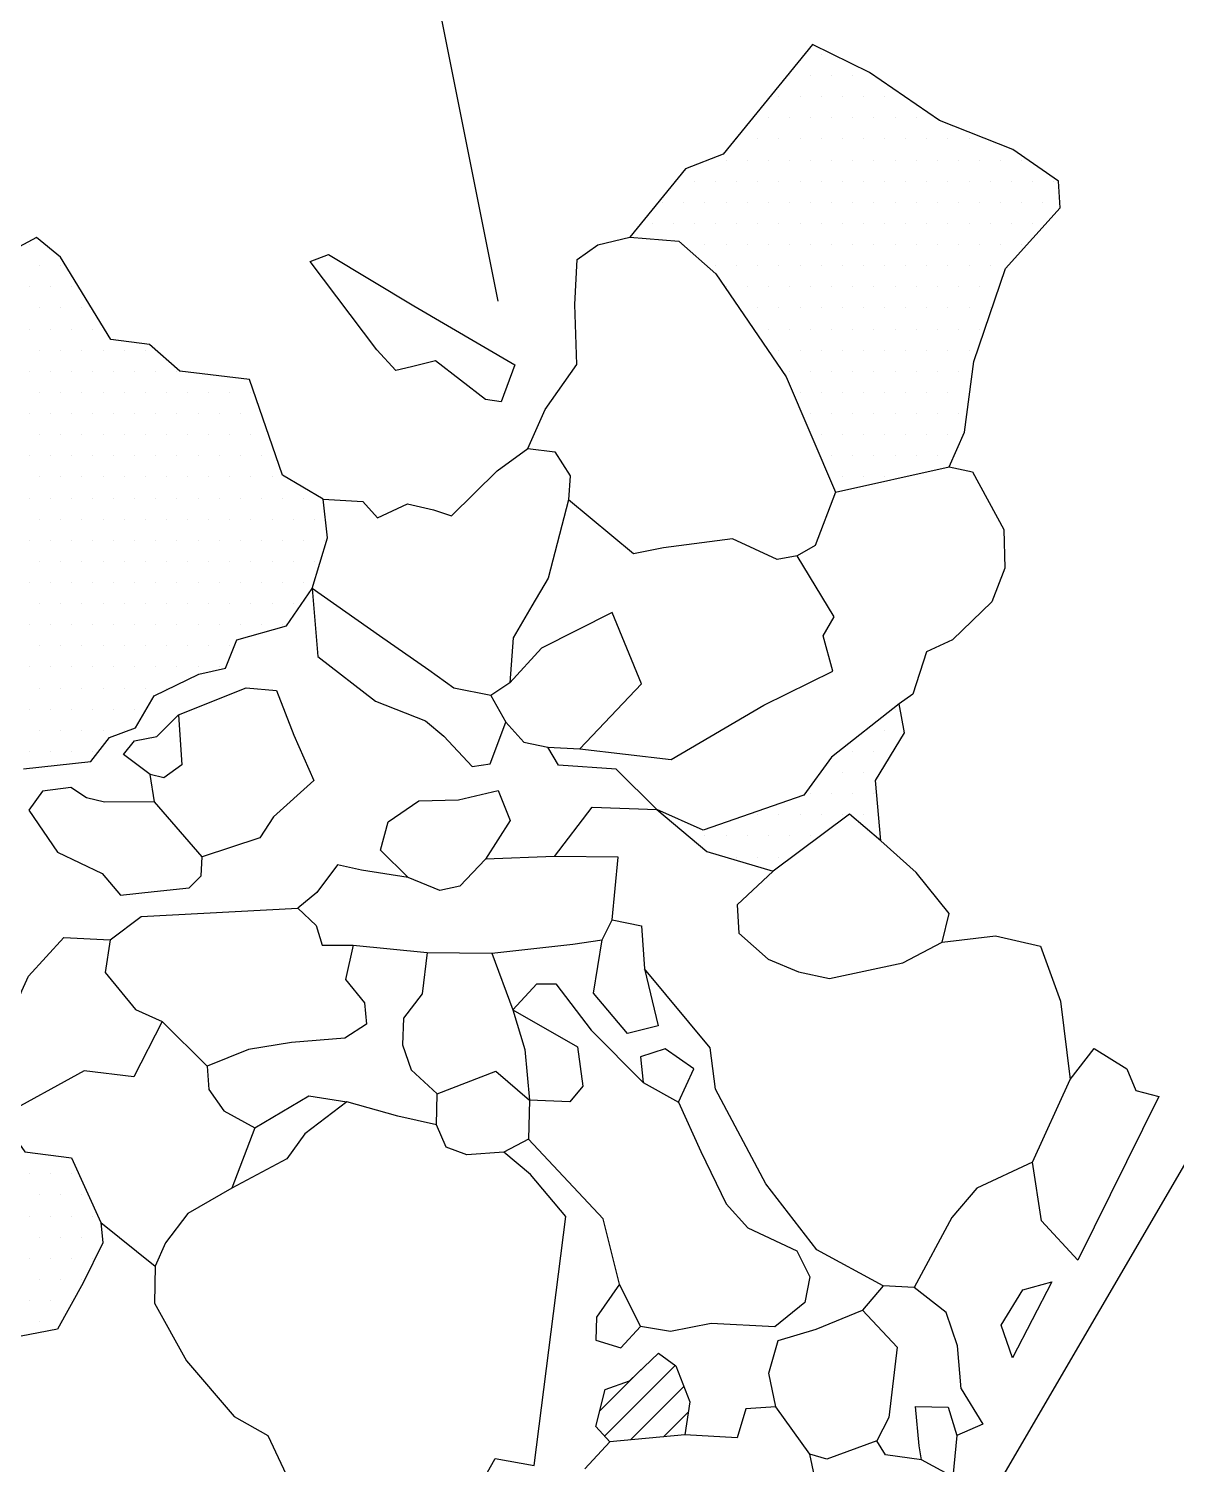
# Model space of a CAD drawing. Header units: metres. Extents: x -13.19 to -9.5, y -12.32 to -7.8.
# Drawn here: x -11.282 to -10.602, y -10.409 to -9.56 of the extents above; entities that cross this region are included whole.
import ezdxf

# ---------------------------------------------------------------- set-up
doc = ezdxf.new("R2010")
doc.units = ezdxf.units.M
doc.header["$LTSCALE"] = 25
doc.header["$MEASUREMENT"] = 0
doc.linetypes.add('GESTRICHELT', pattern=[0.75, 0.5, -0.25])
doc.linetypes.add('STRICHPUNKTX2', pattern=[2, 1, -0.5, 0, -0.5])
doc.layers.get('0').update_dxf_attribs({"linetype": 'CONTINUOUS'})
for name, color, linetype in [('BEFUND_UNSICHER', 1, 'GESTRICHELT'), ('FEUER', 1, 'CONTINUOUS'), ('GRABUNGSGRENZE', 3, 'STRICHPUNKTX2'), ('STEINE', 4, 'CONTINUOUS'), ('STEINESCHRAFF', 4, 'CONTINUOUS')]:
    doc.layers.add(name, color=color, linetype=linetype)

# ---------------------------------------------------------------- blocks, each defined once
blk = doc.blocks.new('*X2')
at = {"color": 0}
for p, q in [((-1094.343, -1037.774), (-1091.908, -1035.339)), ((-1094.069, -1039.269), (-1089.889, -1035.088)), ((-1092.533, -1039.5), (-1089.377, -1036.344)), ((-1090.578, -1039.313), (-1089.118, -1037.853))]:
    blk.add_line(p, q, dxfattribs=at)
blk = doc.blocks.new('*X5')
at = {"color": 0}
for p, q in [((-1081.25, -957.5), (-1081.25, -957.5)), ((-1083.125, -958.75), (-1083.125, -958.75)), ((-1081.875, -958.75), (-1081.875, -958.75)), ((-1080.625, -958.75), (-1080.625, -958.75)), ((-1079.375, -958.75), (-1079.375, -958.75)), ((-1083.75, -960), (-1083.75, -960)), ((-1082.5, -960), (-1082.5, -960)), ((-1081.25, -960), (-1081.25, -960)), ((-1080, -960), (-1080, -960)), ((-1078.75, -960), (-1078.75, -960)), ((-1077.5, -960), (-1077.5, -960)), ((-1084.375, -961.25), (-1084.375, -961.25)), ((-1083.125, -961.25), (-1083.125, -961.25)), ((-1081.875, -961.25), (-1081.875, -961.25)), ((-1080.625, -961.25), (-1080.625, -961.25)), ((-1079.375, -961.25), (-1079.375, -961.25)), ((-1078.125, -961.25), (-1078.125, -961.25)), ((-1076.875, -961.25), (-1076.875, -961.25)), ((-1075.625, -961.25), (-1075.625, -961.25)), ((-1086.25, -962.5), (-1086.25, -962.5)), ((-1085, -962.5), (-1085, -962.5)), ((-1083.75, -962.5), (-1083.75, -962.5)), ((-1082.5, -962.5), (-1082.5, -962.5)), ((-1081.25, -962.5), (-1081.25, -962.5)), ((-1080, -962.5), (-1080, -962.5)), ((-1078.75, -962.5), (-1078.75, -962.5)), ((-1077.5, -962.5), (-1077.5, -962.5)), ((-1076.25, -962.5), (-1076.25, -962.5)), ((-1075, -962.5), (-1075, -962.5)), ((-1073.75, -962.5), (-1073.75, -962.5)), ((-1072.5, -962.5), (-1072.5, -962.5)), ((-1086.875, -963.75), (-1086.875, -963.75)), ((-1085.625, -963.75), (-1085.625, -963.75)), ((-1084.375, -963.75), (-1084.375, -963.75)), ((-1083.125, -963.75), (-1083.125, -963.75)), ((-1081.875, -963.75), (-1081.875, -963.75)), ((-1080.625, -963.75), (-1080.625, -963.75)), ((-1079.375, -963.75), (-1079.375, -963.75)), ((-1078.125, -963.75), (-1078.125, -963.75)), ((-1076.875, -963.75), (-1076.875, -963.75)), ((-1075.625, -963.75), (-1075.625, -963.75)), ((-1074.375, -963.75), (-1074.375, -963.75)), ((-1073.125, -963.75), (-1073.125, -963.75)), ((-1071.875, -963.75), (-1071.875, -963.75)), ((-1070.625, -963.75), (-1070.625, -963.75)), ((-1069.375, -963.75), (-1069.375, -963.75)), ((-1088.75, -965), (-1088.75, -965)), ((-1087.5, -965), (-1087.5, -965)), ((-1086.25, -965), (-1086.25, -965)), ((-1085, -965), (-1085, -965)), ((-1083.75, -965), (-1083.75, -965)), ((-1082.5, -965), (-1082.5, -965)), ((-1081.25, -965), (-1081.25, -965)), ((-1080, -965), (-1080, -965)), ((-1078.75, -965), (-1078.75, -965)), ((-1077.5, -965), (-1077.5, -965)), ((-1076.25, -965), (-1076.25, -965)), ((-1075, -965), (-1075, -965)), ((-1073.75, -965), (-1073.75, -965)), ((-1072.5, -965), (-1072.5, -965)), ((-1071.25, -965), (-1071.25, -965)), ((-1070, -965), (-1070, -965)), ((-1068.75, -965), (-1068.75, -965)), ((-1067.5, -965), (-1067.5, -965)), ((-1090.625, -966.25), (-1090.625, -966.25)), ((-1089.375, -966.25), (-1089.375, -966.25)), ((-1088.125, -966.25), (-1088.125, -966.25)), ((-1086.875, -966.25), (-1086.875, -966.25)), ((-1085.625, -966.25), (-1085.625, -966.25)), ((-1084.375, -966.25), (-1084.375, -966.25)), ((-1083.125, -966.25), (-1083.125, -966.25)), ((-1081.875, -966.25), (-1081.875, -966.25)), ((-1080.625, -966.25), (-1080.625, -966.25)), ((-1079.375, -966.25), (-1079.375, -966.25)), ((-1078.125, -966.25), (-1078.125, -966.25)), ((-1076.875, -966.25), (-1076.875, -966.25)), ((-1075.625, -966.25), (-1075.625, -966.25)), ((-1074.375, -966.25), (-1074.375, -966.25)), ((-1073.125, -966.25), (-1073.125, -966.25)), ((-1071.875, -966.25), (-1071.875, -966.25)), ((-1070.625, -966.25), (-1070.625, -966.25)), ((-1069.375, -966.25), (-1069.375, -966.25)), ((-1068.125, -966.25), (-1068.125, -966.25)), ((-1091.25, -967.5), (-1091.25, -967.5)), ((-1090, -967.5), (-1090, -967.5)), ((-1088.75, -967.5), (-1088.75, -967.5)), ((-1087.5, -967.5), (-1087.5, -967.5)), ((-1086.25, -967.5), (-1086.25, -967.5)), ((-1085, -967.5), (-1085, -967.5)), ((-1083.75, -967.5), (-1083.75, -967.5)), ((-1082.5, -967.5), (-1082.5, -967.5)), ((-1081.25, -967.5), (-1081.25, -967.5)), ((-1080, -967.5), (-1080, -967.5)), ((-1078.75, -967.5), (-1078.75, -967.5)), ((-1077.5, -967.5), (-1077.5, -967.5)), ((-1076.25, -967.5), (-1076.25, -967.5)), ((-1075, -967.5), (-1075, -967.5)), ((-1073.75, -967.5), (-1073.75, -967.5)), ((-1072.5, -967.5), (-1072.5, -967.5)), ((-1071.25, -967.5), (-1071.25, -967.5)), ((-1070, -967.5), (-1070, -967.5)), ((-1068.75, -967.5), (-1068.75, -967.5)), ((-1128.125, -968.75), (-1128.125, -968.75)), ((-1089.375, -968.75), (-1089.375, -968.75)), ((-1088.125, -968.75), (-1088.125, -968.75)), ((-1086.875, -968.75), (-1086.875, -968.75)), ((-1085.625, -968.75), (-1085.625, -968.75)), ((-1084.375, -968.75), (-1084.375, -968.75)), ((-1083.125, -968.75), (-1083.125, -968.75)), ((-1081.875, -968.75), (-1081.875, -968.75)), ((-1080.625, -968.75), (-1080.625, -968.75)), ((-1079.375, -968.75), (-1079.375, -968.75)), ((-1078.125, -968.75), (-1078.125, -968.75)), ((-1076.875, -968.75), (-1076.875, -968.75)), ((-1075.625, -968.75), (-1075.625, -968.75)), ((-1074.375, -968.75), (-1074.375, -968.75)), ((-1073.125, -968.75), (-1073.125, -968.75)), ((-1071.875, -968.75), (-1071.875, -968.75)), ((-1070.625, -968.75), (-1070.625, -968.75)), ((-1069.375, -968.75), (-1069.375, -968.75)), ((-1127.5, -970), (-1127.5, -970)), ((-1126.25, -970), (-1126.25, -970)), ((-1087.5, -970), (-1087.5, -970)), ((-1086.25, -970), (-1086.25, -970)), ((-1085, -970), (-1085, -970)), ((-1083.75, -970), (-1083.75, -970)), ((-1082.5, -970), (-1082.5, -970)), ((-1081.25, -970), (-1081.25, -970)), ((-1080, -970), (-1080, -970)), ((-1078.75, -970), (-1078.75, -970)), ((-1077.5, -970), (-1077.5, -970)), ((-1076.25, -970), (-1076.25, -970)), ((-1075, -970), (-1075, -970)), ((-1073.75, -970), (-1073.75, -970)), ((-1072.5, -970), (-1072.5, -970)), ((-1071.25, -970), (-1071.25, -970)), ((-1128.125, -971.25), (-1128.125, -971.25)), ((-1126.875, -971.25), (-1126.875, -971.25)), ((-1125.625, -971.25), (-1125.625, -971.25)), ((-1086.875, -971.25), (-1086.875, -971.25)), ((-1085.625, -971.25), (-1085.625, -971.25)), ((-1084.375, -971.25), (-1084.375, -971.25)), ((-1083.125, -971.25), (-1083.125, -971.25)), ((-1081.875, -971.25), (-1081.875, -971.25)), ((-1080.625, -971.25), (-1080.625, -971.25)), ((-1079.375, -971.25), (-1079.375, -971.25)), ((-1078.125, -971.25), (-1078.125, -971.25)), ((-1076.875, -971.25), (-1076.875, -971.25)), ((-1075.625, -971.25), (-1075.625, -971.25)), ((-1074.375, -971.25), (-1074.375, -971.25)), ((-1073.125, -971.25), (-1073.125, -971.25)), ((-1071.875, -971.25), (-1071.875, -971.25)), ((-1127.5, -972.5), (-1127.5, -972.5)), ((-1126.25, -972.5), (-1126.25, -972.5)), ((-1125, -972.5), (-1125, -972.5)), ((-1085, -972.5), (-1085, -972.5)), ((-1083.75, -972.5), (-1083.75, -972.5)), ((-1082.5, -972.5), (-1082.5, -972.5)), ((-1081.25, -972.5), (-1081.25, -972.5)), ((-1080, -972.5), (-1080, -972.5)), ((-1078.75, -972.5), (-1078.75, -972.5)), ((-1077.5, -972.5), (-1077.5, -972.5)), ((-1076.25, -972.5), (-1076.25, -972.5)), ((-1075, -972.5), (-1075, -972.5)), ((-1073.75, -972.5), (-1073.75, -972.5)), ((-1072.5, -972.5), (-1072.5, -972.5)), ((-1071.25, -972.5), (-1071.25, -972.5)), ((-1128.125, -973.75), (-1128.125, -973.75)), ((-1126.875, -973.75), (-1126.875, -973.75)), ((-1125.625, -973.75), (-1125.625, -973.75)), ((-1124.375, -973.75), (-1124.375, -973.75)), ((-1084.375, -973.75), (-1084.375, -973.75)), ((-1083.125, -973.75), (-1083.125, -973.75)), ((-1081.875, -973.75), (-1081.875, -973.75)), ((-1080.625, -973.75), (-1080.625, -973.75)), ((-1079.375, -973.75), (-1079.375, -973.75)), ((-1078.125, -973.75), (-1078.125, -973.75)), ((-1076.875, -973.75), (-1076.875, -973.75)), ((-1075.625, -973.75), (-1075.625, -973.75)), ((-1074.375, -973.75), (-1074.375, -973.75)), ((-1073.125, -973.75), (-1073.125, -973.75)), ((-1071.875, -973.75), (-1071.875, -973.75)), ((-1127.5, -975), (-1127.5, -975)), ((-1126.25, -975), (-1126.25, -975)), ((-1125, -975), (-1125, -975)), ((-1123.75, -975), (-1123.75, -975)), ((-1122.5, -975), (-1122.5, -975)), ((-1121.25, -975), (-1121.25, -975)), ((-1083.75, -975), (-1083.75, -975)), ((-1082.5, -975), (-1082.5, -975)), ((-1081.25, -975), (-1081.25, -975)), ((-1080, -975), (-1080, -975)), ((-1078.75, -975), (-1078.75, -975)), ((-1077.5, -975), (-1077.5, -975)), ((-1076.25, -975), (-1076.25, -975)), ((-1075, -975), (-1075, -975)), ((-1073.75, -975), (-1073.75, -975)), ((-1072.5, -975), (-1072.5, -975)), ((-1128.125, -976.25), (-1128.125, -976.25)), ((-1126.875, -976.25), (-1126.875, -976.25)), ((-1125.625, -976.25), (-1125.625, -976.25)), ((-1124.375, -976.25), (-1124.375, -976.25)), ((-1123.125, -976.25), (-1123.125, -976.25)), ((-1121.875, -976.25), (-1121.875, -976.25)), ((-1120.625, -976.25), (-1120.625, -976.25)), ((-1119.375, -976.25), (-1119.375, -976.25)), ((-1083.125, -976.25), (-1083.125, -976.25)), ((-1081.875, -976.25), (-1081.875, -976.25)), ((-1080.625, -976.25), (-1080.625, -976.25)), ((-1079.375, -976.25), (-1079.375, -976.25)), ((-1078.125, -976.25), (-1078.125, -976.25)), ((-1076.875, -976.25), (-1076.875, -976.25)), ((-1075.625, -976.25), (-1075.625, -976.25)), ((-1074.375, -976.25), (-1074.375, -976.25)), ((-1073.125, -976.25), (-1073.125, -976.25)), ((-1127.5, -977.5), (-1127.5, -977.5)), ((-1126.25, -977.5), (-1126.25, -977.5)), ((-1125, -977.5), (-1125, -977.5)), ((-1123.75, -977.5), (-1123.75, -977.5)), ((-1122.5, -977.5), (-1122.5, -977.5)), ((-1121.25, -977.5), (-1121.25, -977.5)), ((-1120, -977.5), (-1120, -977.5)), ((-1118.75, -977.5), (-1118.75, -977.5)), ((-1117.5, -977.5), (-1117.5, -977.5)), ((-1116.25, -977.5), (-1116.25, -977.5)), ((-1115, -977.5), (-1115, -977.5)), ((-1082.5, -977.5), (-1082.5, -977.5)), ((-1081.25, -977.5), (-1081.25, -977.5)), ((-1080, -977.5), (-1080, -977.5)), ((-1078.75, -977.5), (-1078.75, -977.5)), ((-1077.5, -977.5), (-1077.5, -977.5)), ((-1076.25, -977.5), (-1076.25, -977.5)), ((-1075, -977.5), (-1075, -977.5)), ((-1073.75, -977.5), (-1073.75, -977.5)), ((-1072.5, -977.5), (-1072.5, -977.5)), ((-1128.125, -978.75), (-1128.125, -978.75)), ((-1126.875, -978.75), (-1126.875, -978.75)), ((-1125.625, -978.75), (-1125.625, -978.75)), ((-1124.375, -978.75), (-1124.375, -978.75)), ((-1123.125, -978.75), (-1123.125, -978.75)), ((-1121.875, -978.75), (-1121.875, -978.75)), ((-1120.625, -978.75), (-1120.625, -978.75)), ((-1119.375, -978.75), (-1119.375, -978.75)), ((-1118.125, -978.75), (-1118.125, -978.75)), ((-1116.875, -978.75), (-1116.875, -978.75)), ((-1115.625, -978.75), (-1115.625, -978.75)), ((-1081.875, -978.75), (-1081.875, -978.75)), ((-1080.625, -978.75), (-1080.625, -978.75)), ((-1079.375, -978.75), (-1079.375, -978.75)), ((-1078.125, -978.75), (-1078.125, -978.75)), ((-1076.875, -978.75), (-1076.875, -978.75)), ((-1075.625, -978.75), (-1075.625, -978.75)), ((-1074.375, -978.75), (-1074.375, -978.75)), ((-1073.125, -978.75), (-1073.125, -978.75)), ((-1127.5, -980), (-1127.5, -980)), ((-1126.25, -980), (-1126.25, -980)), ((-1125, -980), (-1125, -980)), ((-1123.75, -980), (-1123.75, -980)), ((-1122.5, -980), (-1122.5, -980)), ((-1121.25, -980), (-1121.25, -980)), ((-1120, -980), (-1120, -980)), ((-1118.75, -980), (-1118.75, -980)), ((-1117.5, -980), (-1117.5, -980)), ((-1116.25, -980), (-1116.25, -980)), ((-1115, -980), (-1115, -980)), ((-1081.25, -980), (-1081.25, -980)), ((-1080, -980), (-1080, -980)), ((-1078.75, -980), (-1078.75, -980)), ((-1077.5, -980), (-1077.5, -980)), ((-1076.25, -980), (-1076.25, -980)), ((-1075, -980), (-1075, -980)), ((-1073.75, -980), (-1073.75, -980)), ((-1128.125, -981.25), (-1128.125, -981.25)), ((-1126.875, -981.25), (-1126.875, -981.25)), ((-1125.625, -981.25), (-1125.625, -981.25)), ((-1124.375, -981.25), (-1124.375, -981.25)), ((-1123.125, -981.25), (-1123.125, -981.25)), ((-1121.875, -981.25), (-1121.875, -981.25)), ((-1120.625, -981.25), (-1120.625, -981.25)), ((-1119.375, -981.25), (-1119.375, -981.25)), ((-1118.125, -981.25), (-1118.125, -981.25)), ((-1116.875, -981.25), (-1116.875, -981.25)), ((-1115.625, -981.25), (-1115.625, -981.25)), ((-1114.375, -981.25), (-1114.375, -981.25)), ((-1080.625, -981.25), (-1080.625, -981.25)), ((-1079.375, -981.25), (-1079.375, -981.25)), ((-1078.125, -981.25), (-1078.125, -981.25)), ((-1076.875, -981.25), (-1076.875, -981.25)), ((-1075.625, -981.25), (-1075.625, -981.25)), ((-1074.375, -981.25), (-1074.375, -981.25)), ((-1127.5, -982.5), (-1127.5, -982.5)), ((-1126.25, -982.5), (-1126.25, -982.5)), ((-1125, -982.5), (-1125, -982.5)), ((-1123.75, -982.5), (-1123.75, -982.5)), ((-1122.5, -982.5), (-1122.5, -982.5)), ((-1121.25, -982.5), (-1121.25, -982.5)), ((-1120, -982.5), (-1120, -982.5)), ((-1118.75, -982.5), (-1118.75, -982.5)), ((-1117.5, -982.5), (-1117.5, -982.5)), ((-1116.25, -982.5), (-1116.25, -982.5)), ((-1115, -982.5), (-1115, -982.5)), ((-1113.75, -982.5), (-1113.75, -982.5)), ((-1080, -982.5), (-1080, -982.5)), ((-1078.75, -982.5), (-1078.75, -982.5)), ((-1077.5, -982.5), (-1077.5, -982.5)), ((-1128.125, -983.75), (-1128.125, -983.75)), ((-1126.875, -983.75), (-1126.875, -983.75)), ((-1125.625, -983.75), (-1125.625, -983.75)), ((-1124.375, -983.75), (-1124.375, -983.75)), ((-1123.125, -983.75), (-1123.125, -983.75)), ((-1121.875, -983.75), (-1121.875, -983.75)), ((-1120.625, -983.75), (-1120.625, -983.75)), ((-1119.375, -983.75), (-1119.375, -983.75)), ((-1118.125, -983.75), (-1118.125, -983.75)), ((-1116.875, -983.75), (-1116.875, -983.75)), ((-1115.625, -983.75), (-1115.625, -983.75)), ((-1114.375, -983.75), (-1114.375, -983.75)), ((-1113.125, -983.75), (-1113.125, -983.75)), ((-1111.875, -983.75), (-1111.875, -983.75)), ((-1127.5, -985), (-1127.5, -985)), ((-1126.25, -985), (-1126.25, -985)), ((-1125, -985), (-1125, -985)), ((-1123.75, -985), (-1123.75, -985)), ((-1122.5, -985), (-1122.5, -985)), ((-1121.25, -985), (-1121.25, -985)), ((-1120, -985), (-1120, -985)), ((-1118.75, -985), (-1118.75, -985)), ((-1117.5, -985), (-1117.5, -985)), ((-1116.25, -985), (-1116.25, -985)), ((-1115, -985), (-1115, -985)), ((-1113.75, -985), (-1113.75, -985)), ((-1112.5, -985), (-1112.5, -985)), ((-1111.25, -985), (-1111.25, -985)), ((-1128.125, -986.25), (-1128.125, -986.25)), ((-1126.875, -986.25), (-1126.875, -986.25)), ((-1125.625, -986.25), (-1125.625, -986.25)), ((-1124.375, -986.25), (-1124.375, -986.25)), ((-1123.125, -986.25), (-1123.125, -986.25)), ((-1121.875, -986.25), (-1121.875, -986.25)), ((-1120.625, -986.25), (-1120.625, -986.25)), ((-1119.375, -986.25), (-1119.375, -986.25)), ((-1118.125, -986.25), (-1118.125, -986.25)), ((-1116.875, -986.25), (-1116.875, -986.25)), ((-1115.625, -986.25), (-1115.625, -986.25)), ((-1114.375, -986.25), (-1114.375, -986.25)), ((-1113.125, -986.25), (-1113.125, -986.25)), ((-1111.875, -986.25), (-1111.875, -986.25)), ((-1110.625, -986.25), (-1110.625, -986.25)), ((-1127.5, -987.5), (-1127.5, -987.5)), ((-1126.25, -987.5), (-1126.25, -987.5)), ((-1125, -987.5), (-1125, -987.5)), ((-1123.75, -987.5), (-1123.75, -987.5)), ((-1122.5, -987.5), (-1122.5, -987.5)), ((-1121.25, -987.5), (-1121.25, -987.5)), ((-1120, -987.5), (-1120, -987.5)), ((-1118.75, -987.5), (-1118.75, -987.5)), ((-1117.5, -987.5), (-1117.5, -987.5)), ((-1116.25, -987.5), (-1116.25, -987.5)), ((-1115, -987.5), (-1115, -987.5)), ((-1113.75, -987.5), (-1113.75, -987.5)), ((-1112.5, -987.5), (-1112.5, -987.5)), ((-1111.25, -987.5), (-1111.25, -987.5)), ((-1128.125, -988.75), (-1128.125, -988.75)), ((-1126.875, -988.75), (-1126.875, -988.75)), ((-1125.625, -988.75), (-1125.625, -988.75)), ((-1124.375, -988.75), (-1124.375, -988.75)), ((-1123.125, -988.75), (-1123.125, -988.75)), ((-1121.875, -988.75), (-1121.875, -988.75)), ((-1120.625, -988.75), (-1120.625, -988.75)), ((-1119.375, -988.75), (-1119.375, -988.75)), ((-1118.125, -988.75), (-1118.125, -988.75)), ((-1116.875, -988.75), (-1116.875, -988.75)), ((-1115.625, -988.75), (-1115.625, -988.75)), ((-1114.375, -988.75), (-1114.375, -988.75)), ((-1113.125, -988.75), (-1113.125, -988.75)), ((-1111.875, -988.75), (-1111.875, -988.75)), ((-1127.5, -990), (-1127.5, -990)), ((-1126.25, -990), (-1126.25, -990)), ((-1125, -990), (-1125, -990)), ((-1123.75, -990), (-1123.75, -990)), ((-1122.5, -990), (-1122.5, -990)), ((-1121.25, -990), (-1121.25, -990)), ((-1120, -990), (-1120, -990)), ((-1118.75, -990), (-1118.75, -990)), ((-1117.5, -990), (-1117.5, -990)), ((-1116.25, -990), (-1116.25, -990)), ((-1115, -990), (-1115, -990)), ((-1113.75, -990), (-1113.75, -990)), ((-1112.5, -990), (-1112.5, -990)), ((-1128.125, -991.25), (-1128.125, -991.25)), ((-1126.875, -991.25), (-1126.875, -991.25)), ((-1125.625, -991.25), (-1125.625, -991.25)), ((-1124.375, -991.25), (-1124.375, -991.25)), ((-1123.125, -991.25), (-1123.125, -991.25)), ((-1121.875, -991.25), (-1121.875, -991.25)), ((-1120.625, -991.25), (-1120.625, -991.25)), ((-1119.375, -991.25), (-1119.375, -991.25)), ((-1118.125, -991.25), (-1118.125, -991.25)), ((-1116.875, -991.25), (-1116.875, -991.25)), ((-1115.625, -991.25), (-1115.625, -991.25)), ((-1114.375, -991.25), (-1114.375, -991.25)), ((-1113.125, -991.25), (-1113.125, -991.25)), ((-1127.5, -992.5), (-1127.5, -992.5)), ((-1126.25, -992.5), (-1126.25, -992.5)), ((-1125, -992.5), (-1125, -992.5)), ((-1123.75, -992.5), (-1123.75, -992.5)), ((-1122.5, -992.5), (-1122.5, -992.5)), ((-1121.25, -992.5), (-1121.25, -992.5)), ((-1120, -992.5), (-1120, -992.5)), ((-1118.75, -992.5), (-1118.75, -992.5)), ((-1117.5, -992.5), (-1117.5, -992.5)), ((-1116.25, -992.5), (-1116.25, -992.5)), ((-1128.125, -993.75), (-1128.125, -993.75)), ((-1126.875, -993.75), (-1126.875, -993.75)), ((-1125.625, -993.75), (-1125.625, -993.75)), ((-1124.375, -993.75), (-1124.375, -993.75)), ((-1123.125, -993.75), (-1123.125, -993.75)), ((-1121.875, -993.75), (-1121.875, -993.75)), ((-1120.625, -993.75), (-1120.625, -993.75)), ((-1119.375, -993.75), (-1119.375, -993.75)), ((-1118.125, -993.75), (-1118.125, -993.75)), ((-1116.875, -993.75), (-1116.875, -993.75)), ((-1127.5, -995), (-1127.5, -995)), ((-1126.25, -995), (-1126.25, -995)), ((-1125, -995), (-1125, -995)), ((-1123.75, -995), (-1123.75, -995)), ((-1122.5, -995), (-1122.5, -995)), ((-1121.25, -995), (-1121.25, -995)), ((-1120, -995), (-1120, -995)), ((-1128.125, -996.25), (-1128.125, -996.25)), ((-1126.875, -996.25), (-1126.875, -996.25)), ((-1125.625, -996.25), (-1125.625, -996.25)), ((-1124.375, -996.25), (-1124.375, -996.25)), ((-1123.125, -996.25), (-1123.125, -996.25)), ((-1121.875, -996.25), (-1121.875, -996.25)), ((-1076.875, -996.25), (-1076.875, -996.25)), ((-1127.5, -997.5), (-1127.5, -997.5)), ((-1126.25, -997.5), (-1126.25, -997.5)), ((-1125, -997.5), (-1125, -997.5)), ((-1123.75, -997.5), (-1123.75, -997.5)), ((-1122.5, -997.5), (-1122.5, -997.5)), ((-1077.5, -997.5), (-1077.5, -997.5)), ((-1128.125, -998.75), (-1128.125, -998.75)), ((-1126.875, -998.75), (-1126.875, -998.75)), ((-1125.625, -998.75), (-1125.625, -998.75)), ((-1124.375, -998.75), (-1124.375, -998.75)), ((-1079.375, -998.75), (-1079.375, -998.75)), ((-1078.125, -998.75), (-1078.125, -998.75)), ((-1081.25, -1000), (-1081.25, -1000)), ((-1080, -1000), (-1080, -1000)), ((-1078.75, -1000), (-1078.75, -1000)), ((-1081.875, -1001.25), (-1081.875, -1001.25)), ((-1080.625, -1001.25), (-1080.625, -1001.25)), ((-1079.375, -1001.25), (-1079.375, -1001.25)), ((-1078.125, -1001.25), (-1078.125, -1001.25)), ((-1085, -1002.5), (-1085, -1002.5)), ((-1083.75, -1002.5), (-1083.75, -1002.5)), ((-1082.5, -1002.5), (-1082.5, -1002.5)), ((-1081.25, -1002.5), (-1081.25, -1002.5)), ((-1080, -1002.5), (-1080, -1002.5)), ((-1078.75, -1002.5), (-1078.75, -1002.5)), ((-1088.125, -1003.75), (-1088.125, -1003.75)), ((-1086.875, -1003.75), (-1086.875, -1003.75)), ((-1085.625, -1003.75), (-1085.625, -1003.75)), ((-1084.375, -1003.75), (-1084.375, -1003.75)), ((-1083.125, -1003.75), (-1083.125, -1003.75)), ((-1081.875, -1003.75), (-1081.875, -1003.75)), ((-1086.25, -1005), (-1086.25, -1005)), ((-1085, -1005), (-1085, -1005)), ((-1083.75, -1005), (-1083.75, -1005)), ((-1128.125, -1023.75), (-1128.125, -1023.75)), ((-1126.875, -1023.75), (-1126.875, -1023.75)), ((-1125.625, -1023.75), (-1125.625, -1023.75)), ((-1127.5, -1025), (-1127.5, -1025)), ((-1126.25, -1025), (-1126.25, -1025)), ((-1125, -1025), (-1125, -1025)), ((-1128.125, -1026.25), (-1128.125, -1026.25)), ((-1126.875, -1026.25), (-1126.875, -1026.25)), ((-1125.625, -1026.25), (-1125.625, -1026.25)), ((-1124.375, -1026.25), (-1124.375, -1026.25)), ((-1127.5, -1027.5), (-1127.5, -1027.5)), ((-1126.25, -1027.5), (-1126.25, -1027.5)), ((-1125, -1027.5), (-1125, -1027.5)), ((-1128.125, -1028.75), (-1128.125, -1028.75)), ((-1126.875, -1028.75), (-1126.875, -1028.75)), ((-1125.625, -1028.75), (-1125.625, -1028.75)), ((-1124.375, -1028.75), (-1124.375, -1028.75)), ((-1127.5, -1030), (-1127.5, -1030)), ((-1126.25, -1030), (-1126.25, -1030)), ((-1125, -1030), (-1125, -1030)), ((-1128.125, -1031.25), (-1128.125, -1031.25)), ((-1126.875, -1031.25), (-1126.875, -1031.25)), ((-1125.625, -1031.25), (-1125.625, -1031.25)), ((-1127.5, -1032.5), (-1127.5, -1032.5)), ((-1126.25, -1032.5), (-1126.25, -1032.5))]:
    blk.add_line(p, q, dxfattribs=at)

msp = doc.modelspace()

# ---------------------------------------------------------------- linework, layer by layer
at = {"layer": 'BEFUND_UNSICHER', "flags": 128}
msp.add_lwpolyline([(-11.00365, -9.72102), (-11.03789, -9.54936), (-11.07571, -9.22888), (-11.09519, -8.46844)], dxfattribs=at)
at = {"layer": 'GRABUNGSGRENZE', "flags": 128}
msp.add_lwpolyline([(-9.8887, -9.0035), (-10.20705, -9.60543), (-10.3671, -9.84215), (-10.41322, -9.91571), (-10.83034, -10.63128), (-11.0743, -10.85137), (-11.10202, -10.88964), (-11.08533, -10.99866), (-11.40379, -11.55836)], dxfattribs=at)
at = {"layer": 'STEINE'}
for points in [[(-10.73672, -9.81897), (-10.72762, -9.79855), (-10.72216, -9.75673), (-10.70349, -9.70162), (-10.671, -9.66582), (-10.67207, -9.65003), (-10.69915, -9.63126), (-10.74254, -9.61408), (-10.78392, -9.58568), (-10.81762, -9.56898), (-10.87041, -9.6339), (-10.89281, -9.64264), (-10.9258, -9.68302)], [(-11.28456, -9.99776), (-11.24482, -9.99354), (-11.23365, -9.97923), (-11.21838, -9.97357), (-11.20723, -9.95467), (-11.18077, -9.94183), (-11.16498, -9.93821), (-11.15842, -9.92137), (-11.12888, -9.91311), (-11.11367, -9.89114), (-11.1046, -9.86103), (-11.10723, -9.8381), (-11.13123, -9.82392), (-11.1508, -9.7674), (-11.1921, -9.76245), (-11.21, -9.74671), (-11.23295, -9.74373), (-11.26268, -9.6949), (-11.27699, -9.68323), (-11.28717, -9.68887)], [(-10.98602, -9.80812), (-10.9759, -9.78514), (-10.95714, -9.75857), (-10.95828, -9.7229), (-10.95684, -9.69639), (-10.94464, -9.68768), (-10.9258, -9.68302), (-10.89673, -9.68547), (-10.87475, -9.70476), (-10.83325, -9.76579), (-10.80396, -9.83399), (-10.81608, -9.86563), (-10.82676, -9.87179)], [(-11.01109, -9.77915), (-11.04074, -9.75632), (-11.055, -9.75993), (-11.06416, -9.762), (-11.07542, -9.74981), (-11.11485, -9.69745), (-11.10416, -9.69333), (-11.05359, -9.72374), (-10.99383, -9.7587), (-11.00191, -9.78065), (-11.01109, -9.77915)], [(-11.10723, -9.8381), (-11.08377, -9.83955), (-11.07507, -9.84921), (-11.05726, -9.84099), (-11.04196, -9.8445), (-11.03124, -9.84803), (-11.00432, -9.82143), (-10.98602, -9.80812), (-10.97021, -9.8101), (-10.96098, -9.82434), (-10.96195, -9.83862), (-10.97402, -9.88504), (-10.98365, -9.90139), (-10.9948, -9.92029), (-10.99675, -9.9468), (-11.00793, -9.95448), (-11.02987, -9.94997), (-11.04469, -9.93932), (-11.07381, -9.91903), (-11.11367, -9.89114), (-11.11367, -9.89114)], [(-10.80396, -9.83399), (-10.73672, -9.81897), (-10.72295, -9.82198), (-10.70448, -9.85607), (-10.70389, -9.879), (-10.71147, -9.89891), (-10.73484, -9.92142), (-10.7501, -9.92861), (-10.75817, -9.95361), (-10.76631, -9.95925), (-10.80647, -9.99099), (-10.8227, -10.01347), (-10.88226, -10.03407), (-10.90983, -10.02193), (-10.93387, -9.99806), (-10.96803, -9.99563), (-10.97419, -9.98495)], [(-10.95532, -9.9859), (-10.90127, -9.99234), (-10.84633, -9.96004), (-10.80562, -9.94001), (-10.8113, -9.91914), (-10.80472, -9.9079), (-10.82676, -9.87179), (-10.83848, -9.87387), (-10.86503, -9.86172), (-10.90578, -9.86696), (-10.92361, -9.87059), (-10.96195, -9.83862)], [(-11.11367, -9.89114), (-11.11047, -9.93139), (-11.07622, -9.95778), (-11.04662, -9.9694), (-11.03588, -9.97854), (-11.019, -9.99632), (-11.0083, -9.99475), (-10.99921, -9.97025)], [(-11.00793, -9.95448), (-10.99921, -9.97025), (-10.98847, -9.98194), (-10.97419, -9.98495), (-10.95532, -9.9859), (-10.91876, -9.94755), (-10.93623, -9.9053), (-10.97796, -9.92634), (-10.99675, -9.9468)], [(-11.19292, -9.96583), (-11.15271, -9.94989), (-11.13486, -9.95136), (-11.12458, -9.97783), (-11.11276, -10.0048), (-11.13664, -10.02629), (-11.14475, -10.03856), (-11.17887, -10.04989)], [(-11.20701, -10.01736), (-11.23658, -10.01747), (-11.24729, -10.01496), (-11.25649, -10.00887), (-11.2733, -10.01097), (-11.28142, -10.02221), (-11.26451, -10.04713), (-11.23796, -10.05978), (-11.22721, -10.07248), (-11.20734, -10.07038), (-11.18645, -10.06826), (-11.17934, -10.0611), (-11.17887, -10.04989), (-11.20701, -10.01736), (-11.20962, -10.00106), (-11.22546, -9.98939), (-11.21886, -9.98122), (-11.20562, -9.97862), (-11.19292, -9.96583), (-11.19292, -9.96583), (-11.19078, -9.99539), (-11.20146, -10.00307), (-11.20962, -10.00106)], [(-10.77724, -10.04033), (-10.78042, -10.00466), (-10.76319, -9.97657), (-10.76631, -9.95925)], [(-11.057, -10.06221), (-11.07337, -10.04595), (-11.06884, -10.02912), (-11.05053, -10.01682), (-11.02709, -10.01623), (-11.00366, -10.01054), (-10.99646, -10.02835), (-11.01116, -10.05134)], [(-10.97039, -10.04967), (-10.94807, -10.02054), (-10.90983, -10.02193), (-10.88018, -10.04681), (-10.84089, -10.05839)], [(-10.84089, -10.05839), (-10.86223, -10.07835), (-10.86115, -10.09516), (-10.84377, -10.11039), (-10.8259, -10.11798), (-10.80754, -10.12199), (-10.76424, -10.11267), (-10.74084, -10.10035), (-10.73682, -10.08352), (-10.75627, -10.05912), (-10.77724, -10.04033), (-10.79564, -10.02459), (-10.84089, -10.05839)], [(-11.08948, -10.10208), (-11.04563, -10.10651), (-11.0074, -10.10689), (-10.95951, -10.10162), (-10.94218, -10.09901), (-10.93611, -10.08727), (-10.93267, -10.05005), (-10.97039, -10.04967), (-11.01116, -10.05134), (-11.0264, -10.0672), (-11.03811, -10.06979), (-11.057, -10.06221), (-11.08454, -10.05771), (-11.09882, -10.05471), (-11.111, -10.07106), (-11.12218, -10.08027)], [(-11.23324, -10.09901), (-11.21493, -10.08518), (-11.12218, -10.08027), (-11.11144, -10.09043), (-11.10783, -10.10214), (-11.08948, -10.10208), (-11.094, -10.12248), (-11.08274, -10.13621), (-11.08167, -10.14894), (-11.09439, -10.15714), (-11.12598, -10.1598), (-11.15145, -10.16397), (-11.17589, -10.17374), (-11.20248, -10.14733)], [(-10.93611, -10.08727), (-10.91877, -10.09078), (-10.91715, -10.11626), (-10.90887, -10.14987), (-10.92721, -10.15452), (-10.94717, -10.13063), (-10.94218, -10.09901)], [(-11.29811, -10.20373), (-11.30382, -10.17521), (-11.28563, -10.12927), (-11.28158, -10.12059), (-11.26077, -10.09758), (-11.23324, -10.09901), (-11.23623, -10.11839), (-11.21831, -10.14025), (-11.20248, -10.14733), (-11.21919, -10.18001), (-11.24877, -10.17654), (-11.29811, -10.20373)], [(-10.74084, -10.10035), (-10.70925, -10.09667), (-10.68272, -10.1027), (-10.67089, -10.13528), (-10.66512, -10.18164)], [(-11.35234, -10.29516), (-11.37536, -10.26874), (-11.40036, -10.26271), (-11.41208, -10.2653), (-11.43405, -10.25008), (-11.43612, -10.2404), (-11.4444, -10.20526), (-11.45843, -10.12783), (-11.41771, -10.11138), (-11.39935, -10.11539), (-11.37949, -10.11023), (-11.35497, -10.12441), (-11.33293, -10.15849), (-11.29811, -10.20373), (-11.28377, -10.22458), (-11.25623, -10.22805), (-11.23877, -10.26622), (-11.23771, -10.27845), (-11.24935, -10.30194), (-11.26454, -10.32951), (-11.29205, -10.33471), (-11.31858, -10.32665), (-11.35234, -10.29516)], [(-11.04563, -10.10651), (-11.0486, -10.13099), (-11.05977, -10.1453), (-11.06022, -10.1611), (-11.05507, -10.17587), (-11.03973, -10.19009)], [(-11.0074, -10.10689), (-10.99505, -10.14049), (-10.98783, -10.16391), (-10.98518, -10.19397), (-10.98561, -10.21691), (-11.00036, -10.22461)], [(-10.77581, -10.30385), (-10.81513, -10.28258), (-10.84534, -10.24344), (-10.8751, -10.18747), (-10.87825, -10.16302), (-10.91715, -10.11626)], [(-10.99505, -10.14049), (-10.98083, -10.12515), (-10.96962, -10.12511), (-10.94862, -10.15256), (-10.91793, -10.18354), (-10.89699, -10.19519), (-10.88364, -10.2242), (-10.86875, -10.25524), (-10.85596, -10.26947), (-10.82685, -10.28313), (-10.81915, -10.2984), (-10.82216, -10.3137), (-10.83995, -10.32803), (-10.87768, -10.32613), (-10.90162, -10.3308), (-10.91947, -10.3278), (-10.93179, -10.30287), (-10.94161, -10.26416), (-10.98561, -10.21691)], [(-10.99505, -10.14049), (-10.95675, -10.16227), (-10.95361, -10.18571), (-10.96122, -10.19491), (-10.98518, -10.19397)], [(-10.89699, -10.19519), (-10.88789, -10.17528), (-10.90475, -10.16362), (-10.91951, -10.16826), (-10.91793, -10.18354)], [(-10.66067, -10.28867), (-10.68216, -10.2653), (-10.68737, -10.23065), (-10.66512, -10.18164), (-10.65091, -10.16324), (-10.6315, -10.17541), (-10.62636, -10.18813), (-10.61258, -10.19165), (-10.66067, -10.28867)], [(-11.17589, -10.17374), (-11.17482, -10.1875), (-11.16611, -10.20021), (-11.14772, -10.21034), (-11.16136, -10.24607)], [(-11.04018, -10.20844), (-11.03973, -10.19009), (-11.00512, -10.17671), (-10.98518, -10.19397)], [(-11.02053, -10.43316), (-11.00534, -10.40609), (-10.98239, -10.41009), (-10.96353, -10.26271), (-10.98452, -10.23781), (-11.00036, -10.22461), (-11.02228, -10.22621), (-11.03453, -10.22167), (-11.04018, -10.20844), (-11.06313, -10.20342), (-11.09324, -10.19486), (-11.11815, -10.21381), (-11.1288, -10.22863), (-11.16136, -10.24607), (-11.1873, -10.26094), (-11.2005, -10.27832), (-11.20657, -10.2921)], [(-11.14772, -10.21034), (-11.11568, -10.19137), (-11.09324, -10.19486)], [(-10.68737, -10.23065), (-10.72045, -10.24606), (-10.73517, -10.26344), (-10.75746, -10.30481)], [(-11.23877, -10.26622), (-11.20657, -10.2921)], [(-11.20657, -10.2921), (-11.207, -10.31402), (-11.18802, -10.34811), (-11.15987, -10.38114), (-11.13995, -10.39229), (-11.12609, -10.4218)], [(-10.93179, -10.30287), (-10.94548, -10.32228), (-10.94594, -10.33605), (-10.93115, -10.34058), (-10.91947, -10.3278)], [(-10.72972, -10.36486), (-10.73185, -10.33938), (-10.73854, -10.31952), (-10.75746, -10.30481), (-10.77581, -10.30385), (-10.78799, -10.31817)], [(-10.6992, -10.3464), (-10.7059, -10.32705), (-10.69323, -10.30611), (-10.67591, -10.30146), (-10.6992, -10.3464)], [(-10.83927, -10.37543), (-10.84342, -10.35557), (-10.83788, -10.33618), (-10.81548, -10.32948), (-10.78799, -10.31817), (-10.76753, -10.34001), (-10.77248, -10.38183), (-10.77957, -10.39561)], [(-10.93758, -10.39617), (-10.94577, -10.38702), (-10.94024, -10.36508), (-10.92598, -10.35994), (-10.90871, -10.34356), (-10.89849, -10.35117), (-10.89026, -10.37255), (-10.89325, -10.39193), (-10.93758, -10.39617), (-10.95231, -10.41202)], [(-10.72972, -10.36486), (-10.71691, -10.38571), (-10.73217, -10.39239)], [(-10.80997, -10.4472), (-10.8193, -10.4034), (-10.83927, -10.37543), (-10.85711, -10.37652), (-10.86215, -10.39386), (-10.89325, -10.39193)], [(-10.75302, -10.40674), (-10.75458, -10.39859), (-10.7567, -10.37515), (-10.7567, -10.37515), (-10.73733, -10.37559), (-10.73217, -10.39239), (-10.73464, -10.41687), (-10.75302, -10.40674)], [(-10.77957, -10.39561), (-10.80909, -10.40642), (-10.8193, -10.4034)], [(-10.75302, -10.40674), (-10.77444, -10.40375), (-10.77957, -10.39561)]]:
    msp.add_lwpolyline(points, dxfattribs=at)

# ---------------------------------------------------------------- block references
at = {"layer": 'FEUER', "xscale": 0.01, "yscale": 0.01, "zscale": 0.01}
msp.add_blockref('*X2', (0, 0), dxfattribs=at)
at = {"layer": 'STEINESCHRAFF', "xscale": 0.01, "yscale": 0.01, "zscale": 0.01}
msp.add_blockref('*X5', (0, 0), dxfattribs=at)

doc.saveas('drawing.dxf')
